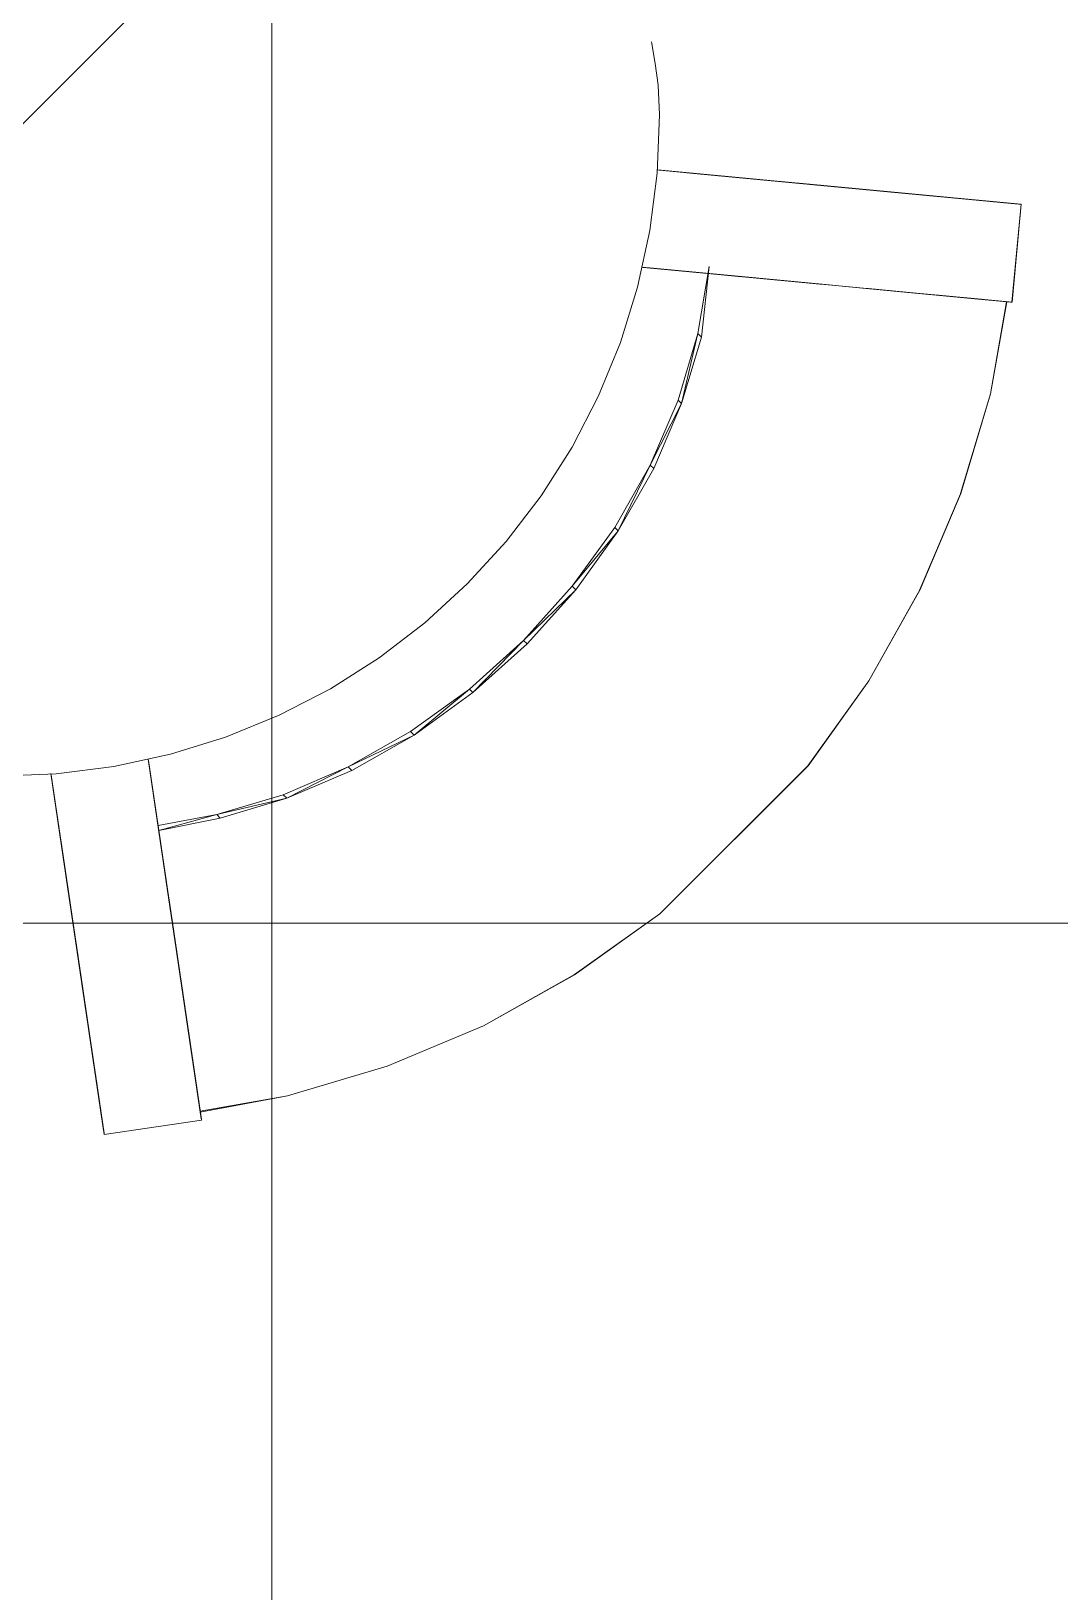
# Model space of a CAD drawing. Extents: x -566 to 72611, y -487 to 32334.
# Drawn here: x 90.28 to 102.06, y 259.98 to 277.86 of the extents above; entities that cross this region are included whole.
import ezdxf

# ---------------------------------------------------------------- set-up
doc = ezdxf.new("R2010")
doc.units = 0
doc.header["$LTSCALE"] = 0.5
doc.header["$MEASUREMENT"] = 0
doc.layers.add('floor', color=7, linetype='CONTINUOUS', lineweight=5, true_color=0xcfcfcf)
doc.layers.add('layout', color=7, linetype='CONTINUOUS', lineweight=5, true_color=0xcfcfcf)

msp = doc.modelspace()

# ---------------------------------------------------------------- hatches: boundary and pattern name
at = {"layer": 'floor'}
h = msp.add_hatch(dxfattribs=at)
h.set_pattern_fill('ANSI37', color=256, scale=100, angle=45)
h.set_pattern_definition([(90, (243.028, 267.632), (-12.5, 9e-16), []), (180, (243.028, 267.632), (-9e-16, -12.5), [])])
h.paths.add_polyline_path([(253.46925, 349.5), (154.11744, 349.5), (154.11744, 348.5), (101.14781, 348.5), (101.14781, 349.5), (0, 349.5), (0, 344.5), (36, 344.5, -0.33835703), (0, 308.66941), (0, 308.5), (0, 173.75), (253.46925, 173.75)])
h.paths.add_polyline_path([(36, 344.5), (0, 344.5), (0, 308.66941, 0.33835703)], flags=17)
h.paths.add_polyline_path([(253.46925, 173.75), (0, 173.75), (0, 173.74997), (0, 169.75), (253.46925, 169.75)])
h.paths.add_polyline_path([(253.46925, 169.75), (0, 169.75), (0, 149.21137), (36, 149.21137, -0.33835703), (0, 113.38078), (0, 113.21137), (0, 29.94998), (0, -5), (253.46925, -5)])
h.paths.add_polyline_path([(36, 149.21137), (0, 149.21137), (0, 113.38078, 0.33835703)], flags=17)
h.paths.add_polyline_path([(575.25, 169.75), (510, 169.75), (474.75, 169.75), (327.5, 169.75), (285.46925, 169.75), (285.46925, 165.75), (253.46925, 165.75), (253.46925, -5), (263.99725, -5), (263.99725, 95.99051), (287, 95.99051), (287, 97.5), (292, 97.5), (292, -5), (341.25, -5), (341.25, 13.02988), (341.25012, 15.02988), (346.24839, 15.02988, 0.36108524), (374.08728, 41.24999), (346.25012, 41.24999), (346.25012, 42.99999), (341.25, 42.99999), (341.25, 44.99999), (341.25, 97.5), (357.75, 97.5), (405.75, 97.5), (575.25, 97.5)])

# ---------------------------------------------------------------- linework, layer by layer
at = {"layer": 'layout'}
for points in [[(79.66673, 266.28823, -69.73263), (100.47228, 287.09633, -69.72025), (79.66554, 266.28959, -69.72025)], [(100.47228, 287.09633, -69.72025), (79.66673, 266.28823, -69.73263), (100.47355, 287.09506, -69.73263)], [(97.42905, 277.49088, -79.38364), (97.38436, 277.73828, -80.51045), (97.38436, 277.73828, -79.38364)], [(97.38436, 277.73828, -80.51045), (97.42905, 277.49088, -79.38364), (97.42905, 277.49088, -80.51045)], [(97.46215, 277.2419, -79.38364), (97.42905, 277.49088, -80.51045), (97.42905, 277.49088, -79.38364)], [(97.42905, 277.49088, -80.51045), (97.46215, 277.2419, -79.38364), (97.46215, 277.2419, -80.51045)], [(97.47799, 276.90125, -79.38364), (97.46215, 277.2419, -80.51045), (97.46215, 277.2419, -79.38364)], [(97.46215, 277.2419, -80.51045), (97.47799, 276.90125, -79.38364), (97.47799, 276.90125, -80.51045)], [(97.47799, 276.90125, -79.38364), (97.45134, 276.23585, -80.51045), (97.47799, 276.90125, -80.51045)], [(97.45134, 276.23585, -80.51045), (97.47799, 276.90125, -79.38364), (97.45134, 276.23585, -79.38364)], [(97.45134, 276.23585, -79.38364), (97.36716, 275.57646, -80.51045), (97.45134, 276.23585, -80.51045)], [(97.36716, 275.57646, -80.51045), (97.45134, 276.23585, -79.38364), (97.36716, 275.57646, -79.38364)], [(98.62654, 276.16033, -86.98946), (97.53039, 276.26397, -87.11918), (97.45956, 276.27066, -86.55701)], [(98.62654, 276.16033, -86.98946), (97.45956, 276.27066, -86.55701), (98.55734, 276.16691, -86.44029)], [(98.56632, 276.16604, -79.88265), (97.47331, 276.26939, -79.72841), (99.24515, 276.10187, -76.26654)], [(99.24515, 276.10187, -76.26654), (97.47331, 276.26939, -79.72841), (98.16078, 276.20435, -76.06652)], [(98.70304, 276.1531, -87.53776), (97.60865, 276.25661, -87.68047), (97.53039, 276.26397, -87.11918)], [(98.70304, 276.1531, -87.53776), (97.53039, 276.26397, -87.11918), (98.62654, 276.16033, -86.98946)], [(98.78681, 276.1452, -88.08511), (97.69443, 276.24848, -88.24079), (97.60865, 276.25661, -87.68047)], [(98.78681, 276.1452, -88.08511), (97.60865, 276.25661, -87.68047), (98.70304, 276.1531, -87.53776)], [(98.87783, 276.13661, -88.63143), (97.78765, 276.23967, -88.80004), (97.69443, 276.24848, -88.24079)], [(98.87783, 276.13661, -88.63143), (97.69443, 276.24848, -88.24079), (98.78681, 276.1452, -88.08511)], [(98.97621, 276.12727, -89.17662), (97.88828, 276.23016, -89.35815), (97.78765, 276.23967, -88.80004)], [(98.97621, 276.12727, -89.17662), (97.78765, 276.23967, -88.80004), (98.87783, 276.13661, -88.63143)], [(99.08173, 276.1173, -89.7206), (97.99632, 276.21995, -89.91502), (97.88828, 276.23016, -89.35815)], [(99.08173, 276.1173, -89.7206), (97.88828, 276.23016, -89.35815), (98.97621, 276.12727, -89.17662)], [(99.19487, 276.10666, -90.26526), (98.11143, 276.20903, -90.46875), (97.99632, 276.21995, -89.91502)], [(99.19487, 276.10666, -90.26526), (97.99632, 276.21995, -89.91502), (99.08173, 276.1173, -89.7206)], [(99.30717, 276.09604, -90.79114), (98.22405, 276.19839, -90.99615), (98.11143, 276.20903, -90.46875)], [(99.30717, 276.09604, -90.79114), (98.11143, 276.20903, -90.46875), (99.19487, 276.10666, -90.26526)], [(99.24515, 276.10187, -76.26654), (98.16078, 276.20435, -76.06652), (99.94753, 276.03551, -73.16138)], [(99.94753, 276.03551, -73.16138), (98.16078, 276.20435, -76.06652), (98.86724, 276.13758, -72.9435)], [(99.41867, 276.08549, -91.31921), (98.33507, 276.18788, -91.52199), (98.22405, 276.19839, -90.99615)], [(99.41867, 276.08549, -91.31921), (98.22405, 276.19839, -90.99615), (99.30717, 276.09604, -90.79114)], [(99.52892, 276.07507, -91.8475), (98.44485, 276.1775, -92.04804), (98.33507, 276.18788, -91.52199)], [(99.52892, 276.07507, -91.8475), (98.33507, 276.18788, -91.52199), (99.41867, 276.08549, -91.31921)], [(99.63802, 276.06471, -92.37602), (98.55339, 276.16727, -92.57433), (98.44485, 276.1775, -92.04804)], [(99.63802, 276.06471, -92.37602), (98.44485, 276.1775, -92.04804), (99.52892, 276.07507, -91.8475)], [(99.74577, 276.05454, -92.90478), (98.66077, 276.15709, -93.10083), (98.55339, 276.16727, -92.57433)], [(99.74577, 276.05454, -92.90478), (98.55339, 276.16727, -92.57433), (99.63802, 276.06471, -92.37602)], [(99.85239, 276.04447, -93.43375), (98.76692, 276.14705, -93.62756), (98.66077, 276.15709, -93.10083)], [(99.85239, 276.04447, -93.43375), (98.66077, 276.15709, -93.10083), (99.74577, 276.05454, -92.90478)], [(99.95774, 276.0345, -93.96294), (98.87181, 276.13715, -94.1545), (98.76692, 276.14705, -93.62756)], [(99.95774, 276.0345, -93.96294), (98.76692, 276.14705, -93.62756), (99.85239, 276.04447, -93.43375)], [(99.94753, 276.03551, -73.16138), (98.86724, 276.13758, -72.9435), (100.18803, 276.01275, -72.09834)], [(100.18803, 276.01275, -72.09834), (98.86724, 276.13758, -72.9435), (99.10791, 276.11481, -71.87965)], [(100.06184, 276.02466, -94.49234), (98.97546, 276.12737, -94.68166), (98.87181, 276.13715, -94.1545)], [(100.06184, 276.02466, -94.49234), (98.87181, 276.13715, -94.1545), (99.95774, 276.0345, -93.96294)], [(100.16471, 276.01497, -95.02197), (99.07796, 276.11766, -95.20904), (98.97546, 276.12737, -94.68166)], [(100.16471, 276.01497, -95.02197), (98.97546, 276.12737, -94.68166), (100.06184, 276.02466, -94.49234)], [(100.26641, 276.00532, -95.5518), (99.17921, 276.10808, -95.73662), (99.07796, 276.11766, -95.20904)], [(100.26641, 276.00532, -95.5518), (99.07796, 276.11766, -95.20904), (100.16471, 276.01497, -95.02197)], [(100.18803, 276.01275, -72.09834), (99.10791, 276.11481, -71.87965), (100.23329, 276.00845, -71.89996)], [(100.23329, 276.00845, -71.89996), (99.10791, 276.11481, -71.87965), (100.27906, 276.00416, -71.70214)], [(100.27906, 276.00416, -71.70214), (99.10791, 276.11481, -71.87965), (99.15368, 276.11052, -71.67886)], [(100.27906, 276.00416, -71.70214), (99.15368, 276.11052, -71.67886), (100.32554, 275.99971, -71.50446)], [(100.32554, 275.99971, -71.50446), (99.15368, 276.11052, -71.67886), (99.2002, 276.10612, -71.47781)], [(100.36686, 275.99581, -96.08183), (99.27921, 276.09863, -96.26441), (99.17921, 276.10808, -95.73662)], [(100.36686, 275.99581, -96.08183), (99.17921, 276.10808, -95.73662), (100.26641, 276.00532, -95.5518)], [(100.32554, 275.99971, -71.50446), (99.2002, 276.10612, -71.47781), (100.3726, 275.99533, -71.30691)], [(100.3726, 275.99533, -71.30691), (99.2002, 276.10612, -71.47781), (99.24738, 276.10167, -71.27691)], [(100.3726, 275.99533, -71.30691), (99.24738, 276.10167, -71.27691), (100.42038, 275.9908, -71.10952)], [(100.42038, 275.9908, -71.10952), (99.24738, 276.10167, -71.27691), (99.2953, 276.09712, -71.07615)], [(99.27921, 276.09863, -96.26441), (100.46593, 275.98646, -96.6115), (99.3781, 276.08929, -96.79295)], [(100.46593, 275.98646, -96.6115), (99.27921, 276.09863, -96.26441), (100.36686, 275.99581, -96.08183)], [(100.42038, 275.9908, -71.10952), (99.2953, 276.09712, -71.07615), (100.4688, 275.98622, -70.91225)], [(100.4688, 275.98622, -70.91225), (99.2953, 276.09712, -71.07615), (99.34388, 276.09252, -70.87553)], [(100.4688, 275.98622, -70.91225), (99.34388, 276.09252, -70.87553), (100.51798, 275.98154, -70.71515)], [(100.51798, 275.98154, -70.71515), (99.34388, 276.09252, -70.87553), (99.3931, 276.08788, -70.67506)], [(100.51798, 275.98154, -70.71515), (99.3931, 276.08788, -70.67506), (100.5677, 275.97688, -70.51819)], [(100.5677, 275.97688, -70.51819), (99.3931, 276.08788, -70.67506), (99.44295, 276.08318, -70.47474)], [(100.5677, 275.97688, -70.51819), (99.44295, 276.08318, -70.47474), (100.61813, 275.97207, -70.32137)], [(100.61813, 275.97207, -70.32137), (99.44295, 276.08318, -70.47474), (99.49355, 276.07837, -70.27457)], [(100.61813, 275.97207, -70.32137), (99.49355, 276.07837, -70.27457), (100.66923, 275.96723, -70.12471)], [(100.66923, 275.96723, -70.12471), (99.49355, 276.07837, -70.27457), (99.5448, 276.07351, -70.07454)], [(100.66923, 275.96723, -70.12471), (99.5448, 276.07351, -70.07454), (100.72095, 275.96234, -69.9282)], [(100.72095, 275.96234, -69.9282), (99.5448, 276.07351, -70.07454), (99.59672, 276.06864, -69.87468)], [(100.72095, 275.96234, -69.9282), (99.59672, 276.06864, -69.87468), (100.77303, 275.95744, -69.73302)], [(100.77303, 275.95744, -69.73302), (99.59672, 276.06864, -69.87468), (99.64927, 276.06369, -69.67496)], [(100.77303, 275.95744, -69.73302), (99.64927, 276.06369, -69.67496), (100.83617, 275.95153, -69.50362)], [(100.83617, 275.95153, -69.50362), (99.64927, 276.06369, -69.67496), (99.70285, 276.05858, -69.47433)], [(100.83617, 275.95153, -69.50362), (99.70285, 276.05858, -69.47433), (100.90194, 275.94531, -69.27612)], [(100.90194, 275.94531, -69.27612), (99.70285, 276.05858, -69.47433), (99.76869, 276.05243, -69.23502)], [(100.90194, 275.94531, -69.27612), (99.76869, 276.05243, -69.23502), (100.97065, 275.93875, -69.04939)], [(100.97065, 275.93875, -69.04939), (99.76869, 276.05243, -69.23502), (99.83802, 276.0458, -68.99538)], [(100.97065, 275.93875, -69.04939), (99.83802, 276.0458, -68.99538), (101.04225, 275.93197, -68.82346)], [(101.04225, 275.93197, -68.82346), (99.83802, 276.0458, -68.99538), (99.91031, 276.03903, -68.75656)], [(101.04225, 275.93197, -68.82346), (99.91031, 276.03903, -68.75656), (101.11659, 275.925, -68.59835)], [(101.11659, 275.925, -68.59835), (99.91031, 276.03903, -68.75656), (99.97667, 276.03271, -68.61022)], [(101.11659, 275.925, -68.59835), (99.97667, 276.03271, -68.61022), (100.04561, 276.02621, -68.465)], [(101.11659, 275.925, -68.59835), (100.04561, 276.02621, -68.465), (101.19397, 275.91762, -68.37411)], [(101.19397, 275.91762, -68.37411), (100.04561, 276.02621, -68.465), (100.11723, 276.01946, -68.32092)], [(101.19397, 275.91762, -68.37411), (100.11723, 276.01946, -68.32092), (101.27412, 275.91007, -68.15076)], [(101.27412, 275.91007, -68.15076), (100.11723, 276.01946, -68.32092), (100.19149, 276.0124, -68.17802)], [(101.27412, 275.91007, -68.15076), (100.19149, 276.0124, -68.17802), (100.26833, 276.00517, -68.03635)], [(101.27412, 275.91007, -68.15076), (100.26833, 276.00517, -68.03635), (101.35711, 275.90226, -67.92834)], [(101.35711, 275.90226, -67.92834), (100.26833, 276.00517, -68.03635), (100.34779, 275.99762, -67.89597)], [(101.35711, 275.90226, -67.92834), (100.34779, 275.99762, -67.89597), (101.44293, 275.89417, -67.70689)], [(101.44293, 275.89417, -67.70689), (100.34779, 275.99762, -67.89597), (100.4297, 275.98994, -67.7569)], [(101.44293, 275.89417, -67.70689), (100.4297, 275.98994, -67.7569), (100.51423, 275.98193, -67.61917)], [(101.44293, 275.89417, -67.70689), (100.51423, 275.98193, -67.61917), (101.53166, 275.88571, -67.48643)], [(101.53166, 275.88571, -67.48643), (100.51423, 275.98193, -67.61917), (100.60128, 275.97369, -67.48286)], [(101.53166, 275.88571, -67.48643), (100.60128, 275.97369, -67.48286), (101.62314, 275.87706, -67.26699)], [(101.62314, 275.87706, -67.26699), (100.60128, 275.97369, -67.48286), (100.69074, 275.96527, -67.34798)], [(101.62314, 275.87706, -67.26699), (100.69074, 275.96527, -67.34798), (100.78269, 275.95657, -67.21458)], [(101.62314, 275.87706, -67.26699), (100.78269, 275.95657, -67.21458), (101.62189, 275.87718, -67.22689)], [(101.62189, 275.87718, -67.22689), (100.78269, 275.95657, -67.21458), (101.61608, 275.87777, -67.18715)], [(101.61608, 275.87777, -67.18715), (100.78269, 275.95657, -67.21458), (100.87712, 275.9476, -67.0827)], [(101.61608, 275.87777, -67.18715), (100.87712, 275.9476, -67.0827), (101.60581, 275.87872, -67.14822)], [(101.60581, 275.87872, -67.14822), (100.87712, 275.9476, -67.0827), (101.59114, 275.8801, -67.11057)], [(101.59114, 275.8801, -67.11057), (100.87712, 275.9476, -67.0827), (101.57223, 275.88191, -67.07462)], [(101.57223, 275.88191, -67.07462), (100.87712, 275.9476, -67.0827), (100.90414, 275.94509, -67.04916)], [(101.57223, 275.88191, -67.07462), (100.90414, 275.94509, -67.04916), (101.54936, 275.88407, -67.0408)], [(101.54936, 275.88407, -67.0408), (100.90414, 275.94509, -67.04916), (100.93455, 275.94218, -67.01825)], [(101.54936, 275.88407, -67.0408), (100.93455, 275.94218, -67.01825), (101.52284, 275.88655, -67.00951)], [(101.52284, 275.88655, -67.00951), (100.93455, 275.94218, -67.01825), (100.96797, 275.93901, -66.99026)], [(101.52284, 275.88655, -67.00951), (100.96797, 275.93901, -66.99026), (101.49286, 275.88938, -66.98109)], [(101.49286, 275.88938, -66.98109), (100.96797, 275.93901, -66.99026), (101.0041, 275.9356, -66.96545)], [(101.49286, 275.88938, -66.98109), (101.0041, 275.9356, -66.96545), (101.45976, 275.89253, -66.95587)], [(101.45976, 275.89253, -66.95587), (101.0041, 275.9356, -66.96545), (101.04259, 275.93197, -66.94405)], [(101.45976, 275.89253, -66.95587), (101.04259, 275.93197, -66.94405), (101.42398, 275.89594, -66.93417)], [(101.42398, 275.89594, -66.93417), (101.04259, 275.93197, -66.94405), (101.0831, 275.92811, -66.92626)], [(101.42398, 275.89594, -66.93417), (101.0831, 275.92811, -66.92626), (101.40141, 275.89805, -66.92349)], [(101.40141, 275.89805, -66.92349), (101.0831, 275.92811, -66.92626), (101.12522, 275.92414, -66.91226)], [(101.40141, 275.89805, -66.92349), (101.12522, 275.92414, -66.91226), (101.34619, 275.90325, -66.90224)], [(101.34619, 275.90325, -66.90224), (101.12522, 275.92414, -66.91226), (101.16859, 275.92004, -66.90217)], [(101.34619, 275.90325, -66.90224), (101.16859, 275.92004, -66.90217), (101.30202, 275.90742, -66.89612)], [(101.30202, 275.90742, -66.89612), (101.16859, 275.92004, -66.90217), (101.21277, 275.91588, -66.89609)], [(101.30202, 275.90742, -66.89612), (101.21277, 275.91588, -66.89609), (101.25739, 275.91165, -66.89406)], [(101.34619, 275.90325, -66.90224), (101.38598, 275.89954, -66.91623), (101.40141, 275.89805, -66.92349)], [(101.51585, 274.75537, -67.22689), (101.62314, 275.87706, -67.26699), (101.62189, 275.87718, -67.22689)], [(101.62314, 275.87706, -67.26699), (101.51585, 274.75537, -67.22689), (101.5171, 274.75524, -67.26699)], [(97.36716, 275.57646, -79.38364), (97.22625, 274.92783, -80.51045), (97.36716, 275.57646, -80.51045)], [(97.22625, 274.92783, -80.51045), (97.36716, 275.57646, -79.38364), (97.22625, 274.92783, -79.38364)], [(97.28175, 275.15562, -80.42672), (98.3803, 275.05178, -80.53673), (98.40603, 275.04936, -80.31425)], [(97.28175, 275.15562, -80.42672), (98.40603, 275.04936, -80.31425), (97.30823, 275.1531, -80.19775)], [(97.35352, 275.14884, -86.55701), (98.4513, 275.04509, -86.44029), (97.29012, 275.15484, -85.99404)], [(97.29012, 275.15484, -85.99404), (98.4513, 275.04509, -86.44029), (98.38943, 275.0509, -85.89035)], [(97.30823, 275.1531, -80.19775), (98.40603, 275.04936, -80.31425), (98.43328, 275.04675, -80.09193)], [(97.30823, 275.1531, -80.19775), (98.43328, 275.04675, -80.09193), (97.33619, 275.15051, -79.96895)], [(97.33619, 275.15051, -79.96895), (98.43328, 275.04675, -80.09193), (98.46025, 275.04421, -79.88265)], [(97.33619, 275.15051, -79.96895), (98.46025, 275.04421, -79.88265), (97.36727, 275.14757, -79.72841)], [(97.42435, 275.14215, -87.11918), (98.5205, 275.03851, -86.98946), (97.35352, 275.14884, -86.55701)], [(97.35352, 275.14884, -86.55701), (98.5205, 275.03851, -86.98946), (98.4513, 275.04509, -86.44029)], [(97.36727, 275.14757, -79.72841), (98.46025, 275.04421, -79.88265), (99.13911, 274.98005, -76.26654)], [(97.36727, 275.14757, -79.72841), (99.13911, 274.98005, -76.26654), (98.05474, 275.08253, -76.06652)], [(97.50259, 275.13477, -87.68047), (98.597, 275.03128, -87.53776), (97.42435, 275.14215, -87.11918)], [(97.42435, 275.14215, -87.11918), (98.597, 275.03128, -87.53776), (98.5205, 275.03851, -86.98946)], [(97.58839, 275.12666, -88.24079), (98.68077, 275.02338, -88.08511), (97.50259, 275.13477, -87.68047)], [(97.50259, 275.13477, -87.68047), (98.68077, 275.02338, -88.08511), (98.597, 275.03128, -87.53776)], [(97.68159, 275.11783, -88.80004), (98.77179, 275.01479, -88.63142), (97.58839, 275.12666, -88.24079)], [(97.58839, 275.12666, -88.24079), (98.77179, 275.01479, -88.63142), (98.68077, 275.02338, -88.08511)], [(97.78224, 275.10834, -89.35815), (98.87017, 275.00545, -89.17662), (97.68159, 275.11783, -88.80004)], [(97.68159, 275.11783, -88.80004), (98.87017, 275.00545, -89.17662), (98.77179, 275.01479, -88.63142)], [(97.89028, 275.09813, -89.91502), (98.97569, 274.99548, -89.7206), (97.78224, 275.10834, -89.35815)], [(97.78224, 275.10834, -89.35815), (98.97569, 274.99548, -89.7206), (98.87017, 275.00545, -89.17662)], [(98.00539, 275.08721, -90.46875), (99.08883, 274.98484, -90.26526), (97.89028, 275.09813, -89.91502)], [(97.89028, 275.09813, -89.91502), (99.08883, 274.98484, -90.26526), (98.97569, 274.99548, -89.7206)], [(97.95711, 274.35549, -76.53475), (98.04749, 275.16281, -77.39525), (97.91646, 274.39614, -77.42431)], [(98.11801, 275.07658, -90.99615), (99.20113, 274.97423, -90.79113), (98.00539, 275.08721, -90.46875)], [(98.00539, 275.08721, -90.46875), (99.20113, 274.97423, -90.79113), (99.08883, 274.98484, -90.26526)], [(99.00187, 274.993, -71.87965), (98.05474, 275.08253, -76.06652), (98.7612, 275.01577, -72.9435)], [(98.22903, 275.06607, -91.52199), (99.31263, 274.96367, -91.31921), (98.11801, 275.07658, -90.99615)], [(98.11801, 275.07658, -90.99615), (99.31263, 274.96367, -91.31921), (99.20113, 274.97423, -90.79113)], [(98.33881, 275.05569, -92.04804), (99.42288, 274.95325, -91.8475), (98.22903, 275.06607, -91.52199)], [(98.22903, 275.06607, -91.52199), (99.42288, 274.95325, -91.8475), (99.31263, 274.96367, -91.31921)], [(97.22625, 274.92783, -79.38364), (97.02949, 274.295, -80.51045), (97.22625, 274.92783, -80.51045)], [(97.02949, 274.295, -80.51045), (97.22625, 274.92783, -79.38364), (97.02949, 274.295, -79.38364)], [(98.44735, 275.04546, -92.57433), (99.53198, 274.94289, -92.37602), (98.33881, 275.05569, -92.04804)], [(98.33881, 275.05569, -92.04804), (99.53198, 274.94289, -92.37602), (99.42288, 274.95325, -91.8475)], [(99.53198, 274.94289, -92.37602), (100.86461, 274.81693, -69.04939), (100.93619, 274.81014, -68.82346)], [(99.53198, 274.94289, -92.37602), (100.93619, 274.81014, -68.82346), (99.80427, 274.91721, -68.75656)], [(99.80427, 274.91721, -68.75656), (100.93619, 274.81014, -68.82346), (101.01055, 274.80319, -68.59835)], [(99.80427, 274.91721, -68.75656), (101.01055, 274.80319, -68.59835), (99.87063, 274.91089, -68.61022)], [(99.87063, 274.91089, -68.61022), (101.01055, 274.80319, -68.59835), (99.93957, 274.9044, -68.465)], [(99.93957, 274.9044, -68.465), (101.01055, 274.80319, -68.59835), (101.08793, 274.79581, -68.37411)], [(99.93957, 274.9044, -68.465), (101.08793, 274.79581, -68.37411), (100.01119, 274.89764, -68.32092)], [(100.01119, 274.89764, -68.32092), (101.08793, 274.79581, -68.37411), (101.16808, 274.78826, -68.15076)], [(100.01119, 274.89764, -68.32092), (101.16808, 274.78826, -68.15076), (100.08545, 274.89058, -68.17802)], [(100.08545, 274.89058, -68.17802), (101.16808, 274.78826, -68.15076), (100.16229, 274.88336, -68.03635)], [(100.16229, 274.88336, -68.03635), (101.16808, 274.78826, -68.15076), (101.25107, 274.78044, -67.92834)], [(100.16229, 274.88336, -68.03635), (101.25107, 274.78044, -67.92834), (100.24175, 274.8758, -67.89597)], [(100.24175, 274.8758, -67.89597), (101.25107, 274.78044, -67.92834), (101.33689, 274.77235, -67.70689)], [(100.24175, 274.8758, -67.89597), (101.33689, 274.77235, -67.70689), (100.32366, 274.86812, -67.7569)], [(100.32366, 274.86812, -67.7569), (101.33689, 274.77235, -67.70689), (100.40819, 274.86011, -67.61917)], [(100.40819, 274.86011, -67.61917), (101.33689, 274.77235, -67.70689), (101.42562, 274.76389, -67.48643)], [(100.40819, 274.86011, -67.61917), (101.42562, 274.76389, -67.48643), (100.49524, 274.85187, -67.48286)], [(100.49524, 274.85187, -67.48286), (101.42562, 274.76389, -67.48643), (101.5171, 274.75524, -67.26699)], [(100.49524, 274.85187, -67.48286), (101.5171, 274.75524, -67.26699), (100.58468, 274.84343, -67.34798)], [(100.58468, 274.84343, -67.34798), (101.5171, 274.75524, -67.26699), (100.67665, 274.83476, -67.21458)], [(100.67665, 274.83476, -67.21458), (101.5171, 274.75524, -67.26699), (101.51585, 274.75537, -67.22689)], [(100.67665, 274.83476, -67.21458), (101.51585, 274.75537, -67.22689), (101.51002, 274.75593, -67.18715)], [(100.67665, 274.83476, -67.21458), (101.51002, 274.75593, -67.18715), (100.77108, 274.82578, -67.0827)], [(100.77108, 274.82578, -67.0827), (101.51002, 274.75593, -67.18715), (101.49977, 274.7569, -67.14822)], [(100.77108, 274.82578, -67.0827), (101.49977, 274.7569, -67.14822), (101.4851, 274.75828, -67.11057)], [(100.77108, 274.82578, -67.0827), (101.4851, 274.75828, -67.11057), (101.46619, 274.7601, -67.07462)], [(100.77108, 274.82578, -67.0827), (101.46619, 274.7601, -67.07462), (100.7981, 274.82328, -67.04916)], [(100.7981, 274.82328, -67.04916), (101.46619, 274.7601, -67.07462), (101.44332, 274.76225, -67.0408)], [(100.7981, 274.82328, -67.04916), (101.44332, 274.76225, -67.0408), (100.82851, 274.82037, -67.01825)], [(100.82851, 274.82037, -67.01825), (101.44332, 274.76225, -67.0408), (101.4168, 274.76473, -67.00951)], [(100.82851, 274.82037, -67.01825), (101.4168, 274.76473, -67.00951), (100.86193, 274.81719, -66.99026)], [(100.86193, 274.81719, -66.99026), (101.4168, 274.76473, -67.00951), (101.38682, 274.76756, -66.98109)], [(100.86193, 274.81719, -66.99026), (101.38682, 274.76756, -66.98109), (100.89805, 274.81378, -66.96545)], [(100.89805, 274.81378, -66.96545), (101.38682, 274.76756, -66.98109), (101.35372, 274.77071, -66.95587)], [(100.89805, 274.81378, -66.96545), (101.35372, 274.77071, -66.95587), (100.93653, 274.81014, -66.94405)], [(100.93653, 274.81014, -66.94405), (101.35372, 274.77071, -66.95587), (101.31794, 274.77412, -66.93417)], [(100.93653, 274.81014, -66.94405), (101.31794, 274.77412, -66.93417), (100.97706, 274.8063, -66.92626)], [(100.97706, 274.8063, -66.92626), (101.31794, 274.77412, -66.93417), (101.29537, 274.77624, -66.92349)], [(100.97706, 274.8063, -66.92626), (101.29537, 274.77624, -66.92349), (101.01918, 274.80233, -66.91227)], [(101.01918, 274.80233, -66.91227), (101.29537, 274.77624, -66.92349), (101.24015, 274.78144, -66.90224)], [(101.01918, 274.80233, -66.91227), (101.24015, 274.78144, -66.90224), (101.06255, 274.79823, -66.90217)], [(101.10673, 274.79406, -66.89609), (101.19598, 274.7856, -66.89612), (101.06255, 274.79823, -66.90217)], [(101.19598, 274.7856, -66.89612), (101.24015, 274.78144, -66.90224), (101.06255, 274.79823, -66.90217)], [(101.10673, 274.79406, -66.89609), (101.19598, 274.7856, -66.89612), (101.15135, 274.78983, -66.89406)], [(101.45471, 274.75901, -67.23956), (101.26816, 273.70442, -67.36029), (101.45712, 274.76091, -67.27966)], [(97.73017, 273.59355, -76.55921), (97.91646, 274.39614, -77.42431), (97.68951, 273.6342, -77.44877)], [(97.91646, 274.39614, -77.42431), (97.73017, 273.59355, -76.55921), (97.95711, 274.35549, -76.53475)], [(97.02949, 274.295, -79.38364), (96.77844, 273.68262, -80.51045), (97.02949, 274.295, -80.51045)], [(96.77844, 273.68262, -80.51045), (97.02949, 274.295, -79.38364), (96.77844, 273.68262, -79.38364)], [(96.77844, 273.68262, -79.38364), (96.47501, 273.09522, -80.51045), (96.77844, 273.68262, -80.51045)], [(96.47501, 273.09522, -80.51045), (96.77844, 273.68262, -79.38364), (96.47501, 273.09522, -79.38364)], [(97.37044, 272.88959, -77.46822), (97.73017, 273.59355, -76.55921), (97.68951, 273.6342, -77.44877)], [(100.92753, 272.5645, -67.45481), (101.26816, 273.70442, -67.36029), (100.92887, 272.56221, -67.41459)], [(97.73017, 273.59355, -76.55921), (97.37044, 272.88959, -77.46822), (97.4111, 272.84893, -76.57867)], [(96.47501, 273.09522, -79.38364), (96.12137, 272.53735, -80.51045), (96.47501, 273.09522, -80.51045)], [(96.12137, 272.53735, -80.51045), (96.47501, 273.09522, -79.38364), (96.12137, 272.53735, -79.38364)], [(97.00515, 272.13397, -76.5928), (97.37044, 272.88959, -77.46822), (96.96449, 272.17463, -77.48236)], [(97.37044, 272.88959, -77.46822), (97.00515, 272.13397, -76.5928), (97.4111, 272.84893, -76.57867)], [(100.46332, 271.46154, -67.45901), (100.9266, 272.56115, -67.37444), (100.46123, 271.461, -67.41885)], [(100.4619, 271.46374, -67.49924), (100.92887, 272.56221, -67.41459), (100.46332, 271.46154, -67.45901)], [(100.9266, 272.56115, -67.37444), (100.46332, 271.46154, -67.45901), (100.92887, 272.56221, -67.41459)], [(96.12137, 272.53735, -79.38364), (95.72028, 272.013, -80.51045), (96.12137, 272.53735, -80.51045)], [(95.72028, 272.013, -80.51045), (96.12137, 272.53735, -79.38364), (95.72028, 272.013, -79.38364)], [(96.47844, 271.5011, -77.49094), (97.00515, 272.13397, -76.5928), (96.96449, 272.17463, -77.48236)], [(97.00515, 272.13397, -76.5928), (96.47844, 271.5011, -77.49094), (96.5191, 271.46044, -76.60138)], [(95.72028, 272.013, -79.38364), (95.27461, 271.52624, -80.51045), (95.72028, 272.013, -80.51045)], [(95.27461, 271.52624, -80.51045), (95.72028, 272.013, -79.38364), (95.27461, 271.52624, -79.38364)], [(95.27461, 271.52624, -79.38364), (94.78787, 271.08058, -80.51045), (95.27461, 271.52624, -80.51045)], [(94.78787, 271.08058, -80.51045), (95.27461, 271.52624, -79.38364), (94.78787, 271.08058, -79.38364)], [(96.47844, 271.5011, -77.49094), (96.5191, 271.46044, -76.60138), (95.92032, 270.88014, -77.4938)], [(96.5191, 271.46044, -76.60138), (95.92032, 270.88014, -77.4938), (95.96106, 270.83939, -76.60426)], [(100.46123, 271.461, -67.41885), (99.87755, 270.41657, -67.49301), (100.46332, 271.46154, -67.45901)], [(94.78787, 271.08058, -79.38364), (94.26351, 270.67949, -80.51045), (94.78787, 271.08058, -80.51045)], [(94.26351, 270.67949, -80.51045), (94.78787, 271.08058, -79.38364), (94.26351, 270.67949, -79.38364)], [(95.33999, 270.28133, -76.60138), (95.92032, 270.88014, -77.4938), (95.29934, 270.32199, -77.49094)], [(95.92032, 270.88014, -77.4938), (95.33999, 270.28133, -76.60138), (95.96106, 270.83939, -76.60426)], [(94.26351, 270.67949, -79.38364), (93.70565, 270.32585, -80.51045), (94.26351, 270.67949, -80.51045)], [(93.70565, 270.32585, -80.51045), (94.26351, 270.67949, -79.38364), (93.70565, 270.32585, -79.38364)], [(99.1777, 269.44275, -67.55636), (99.87755, 270.41657, -67.49301), (99.17919, 269.44078, -67.51612)], [(93.70565, 270.32585, -79.38364), (93.11824, 270.02243, -80.51045), (93.70565, 270.32585, -80.51045)], [(93.11824, 270.02243, -80.51045), (93.70565, 270.32585, -79.38364), (93.11824, 270.02243, -79.38364)], [(94.66646, 269.79529, -76.5928), (95.29934, 270.32199, -77.49094), (94.62581, 269.83594, -77.48236)], [(95.29934, 270.32199, -77.49094), (94.66646, 269.79529, -76.5928), (95.33999, 270.28133, -76.60138)], [(93.11824, 270.02243, -79.38364), (92.50587, 269.77138, -80.51045), (93.11824, 270.02243, -80.51045)], [(92.50587, 269.77138, -80.51045), (93.11824, 270.02243, -79.38364), (92.50587, 269.77138, -79.38364)], [(92.50587, 269.77138, -79.38364), (91.87303, 269.57462, -80.51045), (92.50587, 269.77138, -80.51045)], [(91.87303, 269.57462, -80.51045), (92.50587, 269.77138, -79.38364), (91.87303, 269.57462, -79.38364)], [(93.91084, 269.42999, -77.46822), (94.66646, 269.79529, -76.5928), (94.62581, 269.83594, -77.48236)], [(94.66646, 269.79529, -76.5928), (93.91084, 269.42999, -77.46822), (93.9515, 269.38934, -76.57867)], [(91.87303, 269.57462, -79.38364), (91.22441, 269.4337, -80.51045), (91.87303, 269.57462, -80.51045)], [(91.22441, 269.4337, -80.51045), (91.87303, 269.57462, -79.38364), (91.22441, 269.4337, -79.38364)], [(91.79026, 268.35798, -87.07021), (91.62941, 269.44717, -87.19993), (91.619, 269.51756, -86.63776)], [(91.79026, 268.35798, -87.07021), (91.619, 269.51756, -86.63776), (91.78007, 268.42669, -86.52105)], [(90.56503, 269.34955, -79.38364), (89.89962, 269.32287, -80.51045), (90.56503, 269.34955, -80.51045)], [(89.89962, 269.32287, -80.51045), (90.56503, 269.34955, -79.38364), (89.89962, 269.32287, -79.38364)], [(90.51467, 269.28261, -87.19993), (90.67548, 268.19338, -87.07021), (90.50427, 269.353, -86.63776)], [(90.50427, 269.353, -86.63776), (90.67548, 268.19338, -87.07021), (90.66533, 268.26213, -86.52105)], [(90.5063, 269.33932, -79.80917), (90.66672, 268.25315, -79.9634), (90.76628, 267.57863, -76.34729)], [(90.5063, 269.33932, -79.80917), (90.76628, 267.57863, -76.34729), (90.6072, 268.65612, -76.14727)], [(91.22441, 269.4337, -79.38364), (90.56503, 269.34955, -80.51045), (91.22441, 269.4337, -80.51045)], [(90.56503, 269.34955, -80.51045), (91.22441, 269.4337, -79.38364), (90.56503, 269.34955, -79.38364)], [(91.78141, 268.41784, -79.9634), (91.62103, 269.50388, -79.80917), (91.88106, 267.74323, -76.3473)], [(91.88106, 267.74323, -76.3473), (91.62103, 269.50388, -79.80917), (91.72189, 268.82081, -76.14727)], [(91.80144, 268.28198, -87.61851), (91.64089, 269.3694, -87.76122), (91.62941, 269.44717, -87.19993)], [(91.80144, 268.28198, -87.61851), (91.62941, 269.44717, -87.19993), (91.79026, 268.35798, -87.07021)], [(91.81378, 268.19868, -88.16586), (91.65349, 269.28412, -88.32154), (91.64089, 269.3694, -87.76122)], [(91.81378, 268.19868, -88.16586), (91.64089, 269.3694, -87.76122), (91.80144, 268.28198, -87.61851)], [(93.20689, 269.07027, -76.55921), (93.91084, 269.42999, -77.46822), (93.16623, 269.11092, -77.44877)], [(93.91084, 269.42999, -77.46822), (93.20689, 269.07027, -76.55921), (93.9515, 269.38934, -76.57867)], [(99.17778, 269.44111, -67.47594), (97.48209, 267.74593, -67.52867), (99.17919, 269.44078, -67.51612)], [(90.52619, 269.20471, -87.76123), (90.68674, 268.11729, -87.61851), (90.51467, 269.28261, -87.19993)], [(90.51467, 269.28261, -87.19993), (90.68674, 268.11729, -87.61851), (90.67548, 268.19338, -87.07021)], [(90.53875, 269.11955, -88.32154), (90.699, 268.03408, -88.16586), (90.52619, 269.20471, -87.76123)], [(90.52619, 269.20471, -87.76123), (90.699, 268.03408, -88.16586), (90.68674, 268.11729, -87.61851)], [(91.82707, 268.10822, -88.71218), (91.66721, 269.1915, -88.8808), (91.65349, 269.28412, -88.32154)], [(91.82707, 268.10822, -88.71218), (91.65349, 269.28412, -88.32154), (91.81378, 268.19868, -88.16586)], [(91.84157, 268.01051, -89.25737), (91.68189, 269.09154, -89.4389), (91.66721, 269.1915, -88.8808)], [(91.84157, 268.01051, -89.25737), (91.66721, 269.1915, -88.8808), (91.82707, 268.10822, -88.71218)], [(90.55243, 269.02689, -88.8808), (90.71242, 267.94358, -88.71218), (90.53875, 269.11955, -88.32154)], [(90.53875, 269.11955, -88.32154), (90.71242, 267.94358, -88.71218), (90.699, 268.03408, -88.16586)], [(90.56724, 268.9269, -89.4389), (90.72679, 267.84591, -89.25737), (90.55243, 269.02689, -88.8808)], [(90.55243, 269.02689, -88.8808), (90.72679, 267.84591, -89.25737), (90.71242, 267.94358, -88.71218)], [(91.85702, 267.90564, -89.80136), (91.69777, 268.98417, -89.99577), (91.68189, 269.09154, -89.4389)], [(91.85702, 267.90564, -89.80136), (91.68189, 269.09154, -89.4389), (91.84157, 268.01051, -89.25737)], [(91.87364, 267.79313, -90.34601), (91.71464, 268.86984, -90.54951), (91.69777, 268.98417, -89.99577)], [(91.87364, 267.79313, -90.34601), (91.69777, 268.98417, -89.99577), (91.85702, 267.90564, -89.80136)], [(92.40431, 268.884, -77.42431), (93.20689, 269.07027, -76.55921), (93.16623, 269.11092, -77.44877)], [(93.20689, 269.07027, -76.55921), (92.40431, 268.884, -77.42431), (92.44497, 268.84334, -76.53475)], [(90.58299, 268.81956, -89.99577), (90.74229, 267.74108, -89.80136), (90.56724, 268.9269, -89.4389)], [(90.56724, 268.9269, -89.4389), (90.74229, 267.74108, -89.80136), (90.72679, 267.84591, -89.25737)], [(90.59995, 268.70515, -90.54951), (90.7589, 267.62856, -90.34601), (90.58299, 268.81956, -89.99577)], [(90.58299, 268.81956, -89.99577), (90.7589, 267.62856, -90.34601), (90.74229, 267.74108, -89.80136)], [(91.89017, 267.68156, -90.87189), (91.73117, 268.75793, -91.07691), (91.71464, 268.86984, -90.54951)], [(91.89017, 267.68156, -90.87189), (91.71464, 268.86984, -90.54951), (91.87364, 267.79313, -90.34601)], [(91.88106, 267.74323, -76.3473), (91.72189, 268.82081, -76.14727), (91.98408, 267.04523, -73.24213)], [(91.98408, 267.04523, -73.24213), (91.72189, 268.82081, -76.14727), (91.82556, 268.1188, -73.02425)], [(91.73935, 268.70275, -91.33982), (92.40431, 268.884, -77.42431), (91.73117, 268.75793, -91.07691)], [(92.40431, 268.884, -77.42431), (91.73935, 268.70275, -91.33982), (92.44497, 268.84334, -76.53475)], [(90.61648, 268.59324, -91.07691), (90.77539, 267.51695, -90.87189), (90.59995, 268.70515, -90.54951)], [(90.59995, 268.70515, -90.54951), (90.77539, 267.51695, -90.87189), (90.7589, 267.62856, -90.34601)], [(90.6072, 268.65612, -76.14727), (90.76628, 267.57863, -76.34729), (90.86934, 266.88067, -73.24213)], [(90.6072, 268.65612, -76.14727), (90.86934, 266.88067, -73.24213), (90.71078, 267.95419, -73.02425)], [(90.74613, 267.71505, -71.9604), (90.6072, 268.65612, -76.14727), (90.71078, 267.95419, -73.02425)], [(91.90648, 267.57082, -91.39996), (91.74753, 268.64757, -91.60274), (91.73117, 268.75793, -91.07691)], [(91.90648, 267.57082, -91.39996), (91.73117, 268.75793, -91.07691), (91.89017, 267.68156, -90.87189)], [(91.92262, 267.46128, -91.92825), (91.76359, 268.53847, -92.1288), (91.74753, 268.64757, -91.60274)], [(91.92262, 267.46128, -91.92825), (91.74753, 268.64757, -91.60274), (91.90648, 267.57082, -91.39996)], [(90.63275, 268.48297, -91.60274), (90.7917, 267.40621, -91.39996), (90.61648, 268.59324, -91.07691)], [(90.61648, 268.59324, -91.07691), (90.7917, 267.40621, -91.39996), (90.77539, 267.51695, -90.87189)], [(90.64885, 268.37391, -92.1288), (90.80797, 267.29663, -91.92825), (90.63275, 268.48297, -91.60274)], [(90.63275, 268.48297, -91.60274), (90.80797, 267.29663, -91.92825), (90.7917, 267.40621, -91.39996)], [(91.93868, 267.35287, -92.45678), (91.77951, 268.43062, -92.65508), (91.76359, 268.53847, -92.1288)], [(91.93868, 267.35287, -92.45678), (91.76359, 268.53847, -92.1288), (91.92262, 267.46128, -91.92825)], [(90.66477, 268.26605, -92.65508), (90.82394, 267.1883, -92.45678), (90.64885, 268.37391, -92.1288)], [(90.64885, 268.37391, -92.1288), (90.82394, 267.1883, -92.45678), (90.80797, 267.29663, -91.92825)], [(90.68057, 268.15928, -93.18159), (90.83974, 267.08118, -92.98553), (90.66477, 268.26605, -92.65508)], [(90.66477, 268.26605, -92.65508), (90.83974, 267.08118, -92.98553), (90.82394, 267.1883, -92.45678)], [(91.95447, 267.24575, -92.98553), (91.79526, 268.32397, -93.18158), (91.77951, 268.43062, -92.65508)], [(91.95447, 267.24575, -92.98553), (91.77951, 268.43062, -92.65508), (91.93868, 267.35287, -92.45678)], [(91.97014, 267.13988, -93.5145), (91.8108, 268.21849, -93.70831), (91.79526, 268.32397, -93.18158)], [(91.97014, 267.13988, -93.5145), (91.79526, 268.32397, -93.18158), (91.95447, 267.24575, -92.98553)], [(90.69615, 268.05384, -93.70831), (90.85536, 266.97527, -93.5145), (90.68057, 268.15928, -93.18159)], [(90.68057, 268.15928, -93.18159), (90.85536, 266.97527, -93.5145), (90.83974, 267.08118, -92.98553)], [(91.98559, 267.03518, -94.04369), (91.82621, 268.11427, -94.23525), (91.8108, 268.21849, -93.70831)], [(91.97014, 267.13988, -93.5145), (91.8108, 268.21849, -93.70831), (91.98559, 267.03518, -94.04369)], [(91.98408, 267.04523, -73.24213), (91.82556, 268.1188, -73.02425), (92.01934, 266.80635, -72.17908)], [(92.01934, 266.80635, -72.17908), (91.82556, 268.1188, -73.02425), (91.86086, 267.87961, -71.9604)], [(92.00087, 266.93168, -94.5731), (91.84144, 268.01125, -94.76241), (91.82621, 268.11427, -94.23525)], [(92.00087, 266.93168, -94.5731), (91.82621, 268.11427, -94.23525), (91.98559, 267.03518, -94.04369)], [(90.71156, 267.94962, -94.23525), (90.87081, 266.87057, -94.04369), (90.69615, 268.05384, -93.70831)], [(90.69615, 268.05384, -93.70831), (90.87081, 266.87057, -94.04369), (90.85536, 266.97527, -93.5145)], [(90.71078, 267.95419, -73.02425), (90.86934, 266.88067, -73.24213), (90.90465, 266.64166, -72.17908)], [(90.71078, 267.95419, -73.02425), (90.90465, 266.64166, -72.17908), (90.74613, 267.71505, -71.9604)], [(90.72675, 267.84656, -94.76241), (90.88613, 266.76712, -94.5731), (90.71156, 267.94962, -94.23525)], [(90.71156, 267.94962, -94.23525), (90.88613, 266.76712, -94.5731), (90.87081, 266.87057, -94.04369)], [(92.01593, 266.82953, -95.10271), (91.85646, 267.90939, -95.28979), (91.84144, 268.01125, -94.76241)], [(92.01593, 266.82953, -95.10271), (91.84144, 268.01125, -94.76241), (92.00087, 266.93168, -94.5731)], [(92.03087, 266.72845, -95.63255), (91.87135, 267.80879, -95.81737), (91.85646, 267.90939, -95.28979)], [(92.03087, 266.72845, -95.63255), (91.85646, 267.90939, -95.28979), (92.01593, 266.82953, -95.10271)], [(90.74172, 267.74483, -95.28979), (90.90124, 266.66484, -95.10271), (90.72675, 267.84656, -94.76241)], [(90.72675, 267.84656, -94.76241), (90.90124, 266.66484, -95.10271), (90.88613, 266.76712, -94.5731)], [(90.75661, 267.64423, -95.81737), (90.91613, 266.56389, -95.63255), (90.74172, 267.74483, -95.28979)], [(90.74172, 267.74483, -95.28979), (90.91613, 266.56389, -95.63255), (90.90124, 266.66484, -95.10271)], [(92.01934, 266.80635, -72.17908), (91.86086, 267.87961, -71.9604), (92.02599, 266.76138, -71.98071)], [(92.02599, 266.76138, -71.98071), (91.86086, 267.87961, -71.9604), (92.03276, 266.71585, -71.78289)], [(92.03276, 266.71585, -71.78289), (91.86086, 267.87961, -71.9604), (91.86755, 267.83417, -71.75961)], [(92.03276, 266.71585, -71.78289), (91.86755, 267.83417, -71.75961), (92.03958, 266.66967, -71.58521)], [(92.03958, 266.66967, -71.58521), (91.86755, 267.83417, -71.75961), (91.87446, 267.7879, -71.55856)], [(92.04567, 266.62863, -96.16259), (91.88598, 267.70948, -96.34516), (91.87135, 267.80879, -95.81737)], [(92.04567, 266.62863, -96.16259), (91.87135, 267.80879, -95.81737), (92.03087, 266.72845, -95.63255)], [(92.03958, 266.66967, -71.58521), (91.87446, 267.7879, -71.55856), (92.04649, 266.62289, -71.38766)], [(92.04649, 266.62289, -71.38766), (91.87446, 267.7879, -71.55856), (91.88136, 267.74095, -71.35767)], [(92.04649, 266.62289, -71.38766), (91.88136, 267.74095, -71.35767), (92.05344, 266.57545, -71.19027)], [(92.05344, 266.57545, -71.19027), (91.88136, 267.74095, -71.35767), (91.8884, 267.69343, -71.1569)], [(97.48209, 267.74593, -67.52867), (96.50501, 267.05024, -67.47775), (96.50524, 267.04875, -67.51794)], [(90.74613, 267.71505, -71.9604), (90.90465, 266.64166, -72.17908), (90.91134, 266.59673, -71.98071)], [(90.74613, 267.71505, -71.9604), (90.91134, 266.59673, -71.98071), (90.91798, 266.55124, -71.78289)], [(90.74613, 267.71505, -71.9604), (90.91798, 266.55124, -71.78289), (90.7529, 267.66952, -71.75961)], [(90.7529, 267.66952, -71.75961), (90.91798, 266.55124, -71.78289), (90.92485, 266.50511, -71.58521)], [(90.7529, 267.66952, -71.75961), (90.92485, 266.50511, -71.58521), (90.75968, 267.6233, -71.55856)], [(90.77129, 267.54479, -96.34516), (90.93089, 266.46402, -96.16259), (90.75661, 267.64423, -95.81737)], [(90.75661, 267.64423, -95.81737), (90.93089, 266.46402, -96.16259), (90.91613, 266.56389, -95.63255)], [(90.75968, 267.6233, -71.55856), (90.92485, 266.50511, -71.58521), (90.93171, 266.45828, -71.38766)], [(90.75968, 267.6233, -71.55856), (90.93171, 266.45828, -71.38766), (90.76663, 267.57638, -71.35767)], [(90.76628, 267.57863, -76.34729), (90.90465, 266.64166, -72.17908), (90.86934, 266.88067, -73.24213)], [(90.76663, 267.57638, -71.35767), (90.93171, 266.45828, -71.38766), (90.93874, 266.41076, -71.19027)], [(90.76663, 267.57638, -71.35767), (90.93874, 266.41076, -71.19027), (90.77362, 267.52882, -71.1569)], [(91.88598, 267.70948, -96.34516), (92.06013, 266.53018, -96.69225), (91.90053, 267.61113, -96.8737)], [(92.06013, 266.53018, -96.69225), (91.88598, 267.70948, -96.34516), (92.04567, 266.62863, -96.16259)], [(92.05344, 266.57545, -71.19027), (91.8884, 267.69343, -71.1569), (92.06056, 266.52733, -70.99301)], [(92.06056, 266.52733, -70.99301), (91.8884, 267.69343, -71.1569), (91.89552, 267.64514, -70.95628)], [(92.06056, 266.52733, -70.99301), (91.89552, 267.64514, -70.95628), (92.06781, 266.47848, -70.7959)], [(92.06781, 266.47848, -70.7959), (91.89552, 267.64514, -70.95628), (91.90273, 267.59624, -70.75581)], [(92.06781, 266.47848, -70.7959), (91.90273, 267.59624, -70.75581), (92.07506, 266.4291, -70.59894)], [(92.07506, 266.4291, -70.59894), (91.90273, 267.59624, -70.75581), (91.91011, 267.54665, -70.55549)], [(90.94539, 266.36562, -96.69225), (90.77129, 267.54479, -96.34516), (90.78579, 267.44656, -96.8737)], [(90.77129, 267.54479, -96.34516), (90.94539, 266.36562, -96.69225), (90.93089, 266.46402, -96.16259)], [(90.77362, 267.52882, -71.1569), (90.93874, 266.41076, -71.19027), (90.94586, 266.36264, -70.99301)], [(90.77362, 267.52882, -71.1569), (90.94586, 266.36264, -70.99301), (90.78078, 267.48057, -70.95628)], [(90.78078, 267.48057, -70.95628), (90.94586, 266.36264, -70.99301), (90.95303, 266.31387, -70.7959)], [(90.78078, 267.48057, -70.95628), (90.95303, 266.31387, -70.7959), (90.78799, 267.43167, -70.75581)], [(90.78799, 267.43167, -70.75581), (90.95303, 266.31387, -70.7959), (90.96036, 266.26441, -70.59894)], [(90.78799, 267.43167, -70.75581), (90.96036, 266.26441, -70.59894), (90.79533, 267.38204, -70.55549)], [(90.79533, 267.38204, -70.55549), (90.96036, 266.26441, -70.59894), (90.96774, 266.21431, -70.40212)], [(90.79533, 267.38204, -70.55549), (90.96774, 266.21431, -70.40212), (90.80275, 267.33181, -70.35532)], [(92.07506, 266.4291, -70.59894), (91.91011, 267.54665, -70.55549), (92.08253, 266.37891, -70.40212)], [(92.08253, 266.37891, -70.40212), (91.91011, 267.54665, -70.55549), (91.91749, 267.49637, -70.35532)], [(92.08253, 266.37891, -70.40212), (91.91749, 267.49637, -70.35532), (92.08999, 266.3282, -70.20546)], [(92.08999, 266.3282, -70.20546), (91.91749, 267.49637, -70.35532), (91.925, 267.44553, -70.1553)], [(92.08999, 266.3282, -70.20546), (91.925, 267.44553, -70.1553), (92.09759, 266.27676, -70.00896)], [(92.09759, 266.27676, -70.00896), (91.925, 267.44553, -70.1553), (91.93259, 267.39391, -69.95543)], [(92.09759, 266.27676, -70.00896), (91.93259, 267.39391, -69.95543), (92.10523, 266.22501, -69.81377)], [(92.10523, 266.22501, -69.81377), (91.93259, 267.39391, -69.95543), (91.94028, 267.34169, -69.75571)], [(90.80275, 267.33181, -70.35532), (90.96774, 266.21431, -70.40212), (90.97521, 266.16359, -70.20546)], [(90.80275, 267.33181, -70.35532), (90.97521, 266.16359, -70.20546), (90.81022, 267.28092, -70.1553)], [(90.81022, 267.28092, -70.1553), (90.97521, 266.16359, -70.20546), (90.98285, 266.11219, -70.00895)], [(90.81022, 267.28092, -70.1553), (90.98285, 266.11219, -70.00895), (90.81786, 267.22935, -69.95543)], [(90.81786, 267.22935, -69.95543), (90.98285, 266.11219, -70.00895), (90.99049, 266.06045, -69.81377)], [(90.81786, 267.22935, -69.95543), (90.99049, 266.06045, -69.81377), (90.82562, 267.17704, -69.75571)], [(92.10523, 266.22501, -69.81377), (91.94028, 267.34169, -69.75571), (92.11446, 266.16226, -69.58437)], [(92.11446, 266.16226, -69.58437), (91.94028, 267.34169, -69.75571), (91.94817, 267.28847, -69.55508)], [(92.11446, 266.16226, -69.58437), (91.94817, 267.28847, -69.55508), (92.12417, 266.09687, -69.35687)], [(92.12417, 266.09687, -69.35687), (91.94817, 267.28847, -69.55508), (91.9578, 267.223, -69.31577)], [(92.12417, 266.09687, -69.35687), (91.9578, 267.223, -69.31577), (92.13419, 266.02868, -69.13014)], [(92.13419, 266.02868, -69.13014), (91.9578, 267.223, -69.31577), (91.96798, 267.15412, -69.07613)], [(90.82562, 267.17704, -69.75571), (90.99049, 266.06045, -69.81377), (90.99981, 265.99761, -69.58437)], [(90.82562, 267.17704, -69.75571), (90.99981, 265.99761, -69.58437), (90.83344, 267.12391, -69.55508)], [(90.83344, 267.12391, -69.55508), (90.99981, 265.99761, -69.58437), (91.00939, 265.93227, -69.35687)], [(90.83344, 267.12391, -69.55508), (91.00939, 265.93227, -69.35687), (90.84315, 267.05835, -69.31577)], [(90.84315, 267.05835, -69.31577), (91.00939, 265.93227, -69.35687), (91.01949, 265.86399, -69.13013)], [(90.84315, 267.05835, -69.31577), (91.01949, 265.86399, -69.13013), (90.85325, 266.98956, -69.07613)], [(92.13419, 266.02868, -69.13014), (91.96798, 267.15412, -69.07613), (92.14472, 265.95756, -68.90421)], [(92.14472, 265.95756, -68.90421), (91.96798, 267.15412, -69.07613), (91.97864, 267.08226, -68.83732)], [(92.14472, 265.95756, -68.90421), (91.97864, 267.08226, -68.83732), (92.15564, 265.88354, -68.6791)], [(92.15564, 265.88354, -68.6791), (91.97864, 267.08226, -68.83732), (91.98835, 267.01636, -68.69098)], [(92.15564, 265.88354, -68.6791), (91.98835, 267.01636, -68.69098), (91.9985, 266.94778, -68.54575)], [(95.45915, 266.46428, -67.49601), (96.50341, 267.05054, -67.55817), (96.50524, 267.04875, -67.51794)], [(90.85325, 266.98956, -69.07613), (91.01949, 265.86399, -69.13013), (91.02994, 265.79295, -68.90421)], [(90.85325, 266.98956, -69.07613), (91.02994, 265.79295, -68.90421), (90.86386, 266.91766, -68.83732)], [(90.86386, 266.91766, -68.83732), (91.02994, 265.79295, -68.90421), (91.0409, 265.71898, -68.6791)], [(90.86386, 266.91766, -68.83732), (91.0409, 265.71898, -68.6791), (90.87362, 266.8518, -68.69098)], [(90.87362, 266.8518, -68.69098), (91.0409, 265.71898, -68.6791), (90.88376, 266.78322, -68.54575)], [(92.15564, 265.88354, -68.6791), (91.9985, 266.94778, -68.54575), (92.16694, 265.8068, -68.45486)], [(92.16694, 265.8068, -68.45486), (91.9985, 266.94778, -68.54575), (92.00903, 266.87666, -68.40167)], [(92.16694, 265.8068, -68.45486), (92.00903, 266.87666, -68.40167), (92.17873, 265.72709, -68.23151)], [(92.17873, 265.72709, -68.23151), (92.00903, 266.87666, -68.40167), (92.01986, 266.8029, -68.25877)], [(90.88376, 266.78322, -68.54575), (91.0409, 265.71898, -68.6791), (91.05225, 265.64211, -68.45486)], [(90.88376, 266.78322, -68.54575), (91.05225, 265.64211, -68.45486), (90.89425, 266.71205, -68.40167)], [(90.89425, 266.71205, -68.40167), (91.05225, 265.64211, -68.45486), (91.06399, 265.56253, -68.23151)], [(90.89425, 266.71205, -68.40167), (91.06399, 265.56253, -68.23151), (90.90512, 266.63834, -68.25877)], [(92.17873, 265.72709, -68.23151), (92.01986, 266.8029, -68.25877), (92.03117, 266.72651, -68.11711)], [(92.17873, 265.72709, -68.23151), (92.03117, 266.72651, -68.11711), (92.1909, 265.64466, -68.00909)], [(92.1909, 265.64466, -68.00909), (92.03117, 266.72651, -68.11711), (92.04286, 266.64757, -67.97672)], [(90.90512, 266.63834, -68.25877), (91.06399, 265.56253, -68.23151), (90.91643, 266.56195, -68.11711)], [(90.91643, 266.56195, -68.11711), (91.06399, 265.56253, -68.23151), (91.0762, 265.47997, -68.0091)], [(90.91643, 266.56195, -68.11711), (91.0762, 265.47997, -68.0091), (90.92808, 266.48297, -67.97672)], [(90.92808, 266.48297, -67.97672), (91.0762, 265.47997, -68.0091), (91.0888, 265.39468, -67.78764)], [(90.94008, 266.40157, -67.83765), (91.0888, 265.39468, -67.78764), (90.92808, 266.48297, -67.97672)], [(92.1909, 265.64466, -68.00909), (92.04286, 266.64757, -67.97672), (92.20346, 265.55933, -67.78764)], [(92.20346, 265.55933, -67.78764), (92.04286, 266.64757, -67.97672), (92.05482, 266.56613, -67.83765)], [(92.20346, 265.55933, -67.78764), (92.05482, 266.56613, -67.83765), (92.0672, 266.48219, -67.69993)], [(92.20346, 265.55933, -67.78764), (92.0672, 266.48219, -67.69993), (92.21649, 265.4712, -67.56718)], [(92.21649, 265.4712, -67.56718), (92.0672, 266.48219, -67.69993), (92.07998, 266.3957, -67.56361)], [(90.94008, 266.40157, -67.83765), (91.0888, 265.39468, -67.78764), (90.95255, 266.31754, -67.69993)], [(90.95255, 266.31754, -67.69993), (91.0888, 265.39468, -67.78764), (91.10175, 265.30664, -67.56718)], [(90.95255, 266.31754, -67.69993), (91.10175, 265.30664, -67.56718), (90.96533, 266.23105, -67.56361)], [(92.21649, 265.4712, -67.56718), (92.07998, 266.3957, -67.56361), (92.22991, 265.38036, -67.34775)], [(92.22991, 265.38036, -67.34775), (92.07998, 266.3957, -67.56361), (92.0931, 266.30679, -67.42873)], [(92.22991, 265.38036, -67.34775), (92.0931, 266.30679, -67.42873), (92.10665, 266.21538, -67.29533)], [(95.45915, 266.46428, -67.49601), (94.35844, 266.00179, -67.423), (94.35762, 265.99994, -67.46316)], [(90.96533, 266.23105, -67.56361), (91.10175, 265.30664, -67.56718), (91.11522, 265.21566, -67.34775)], [(90.96533, 266.23105, -67.56361), (91.11522, 265.21566, -67.34775), (90.97845, 266.14214, -67.42873)], [(90.97845, 266.14214, -67.42873), (91.11522, 265.21566, -67.34775), (90.99187, 266.05078, -67.29533)], [(92.22991, 265.38036, -67.34775), (92.10665, 266.21538, -67.29533), (92.22974, 265.38156, -67.30764)], [(92.22974, 265.38156, -67.30764), (92.10665, 266.21538, -67.29533), (92.22892, 265.3873, -67.2679)], [(92.22892, 265.3873, -67.2679), (92.10665, 266.21538, -67.29533), (92.12046, 266.12164, -67.16345)], [(92.22892, 265.3873, -67.2679), (92.12046, 266.12164, -67.16345), (92.22741, 265.39753, -67.22897)], [(92.22741, 265.39753, -67.22897), (92.12046, 266.12164, -67.16345), (92.22525, 265.41212, -67.19132)], [(92.22525, 265.41212, -67.19132), (92.12046, 266.12164, -67.16345), (92.22253, 265.43081, -67.15537)], [(92.22253, 265.43081, -67.15537), (92.12046, 266.12164, -67.16345), (92.12443, 266.09471, -67.12991)], [(90.99187, 266.05078, -67.29533), (91.11522, 265.21566, -67.34775), (91.11509, 265.21692, -67.30764)], [(90.99187, 266.05078, -67.29533), (91.11509, 265.21692, -67.30764), (91.11414, 265.2227, -67.2679)], [(90.99187, 266.05078, -67.29533), (91.11414, 265.2227, -67.2679), (91.00577, 265.95695, -67.16345)], [(91.00577, 265.95695, -67.16345), (91.11414, 265.2227, -67.2679), (91.11263, 265.23293, -67.22897)], [(91.00577, 265.95695, -67.16345), (91.11263, 265.23293, -67.22897), (91.11047, 265.24751, -67.19132)], [(91.00577, 265.95695, -67.16345), (91.11047, 265.24751, -67.19132), (91.10775, 265.2662, -67.15537)], [(91.00577, 265.95695, -67.16345), (91.10775, 265.2662, -67.15537), (91.00978, 265.93006, -67.12991)], [(92.22253, 265.43081, -67.15537), (92.12443, 266.09471, -67.12991), (92.21917, 265.45351, -67.12155)], [(92.21917, 265.45351, -67.12155), (92.12443, 266.09471, -67.12991), (92.12892, 266.0645, -67.099)], [(92.21917, 265.45351, -67.12155), (92.12892, 266.0645, -67.099), (92.21524, 265.47997, -67.09026)], [(92.21524, 265.47997, -67.09026), (92.12892, 266.0645, -67.099), (92.13384, 266.03127, -67.07101)], [(92.21524, 265.47997, -67.09026), (92.13384, 266.03127, -67.07101), (92.21084, 265.50975, -67.06184)], [(92.21084, 265.50975, -67.06184), (92.13384, 266.03127, -67.07101), (92.13911, 265.99545, -67.0462)], [(92.21084, 265.50975, -67.06184), (92.13911, 265.99545, -67.0462), (92.20596, 265.54268, -67.03663)], [(92.20596, 265.54268, -67.03663), (92.13911, 265.99545, -67.0462), (92.1448, 265.95712, -67.0248)], [(92.20596, 265.54268, -67.03663), (92.1448, 265.95712, -67.0248), (92.20069, 265.57815, -67.01492)], [(92.20069, 265.57815, -67.01492), (92.1448, 265.95712, -67.0248), (92.15072, 265.91694, -67.00702)], [(93.21461, 265.66175, -67.41982), (94.35563, 266.00158, -67.50339), (94.35762, 265.99994, -67.46316)], [(91.00978, 265.93006, -67.12991), (91.10775, 265.2662, -67.15537), (91.10443, 265.28895, -67.12155)], [(91.00978, 265.93006, -67.12991), (91.10443, 265.28895, -67.12155), (91.01414, 265.8999, -67.099)], [(91.01414, 265.8999, -67.099), (91.10443, 265.28895, -67.12155), (91.1005, 265.3154, -67.09026)], [(91.01414, 265.8999, -67.099), (91.1005, 265.3154, -67.09026), (91.0191, 265.86671, -67.07101)], [(91.0191, 265.86671, -67.07101), (91.1005, 265.3154, -67.09026), (91.0961, 265.34518, -67.06184)], [(91.0191, 265.86671, -67.07101), (91.0961, 265.34518, -67.06184), (91.02441, 265.83076, -67.0462)], [(91.02441, 265.83076, -67.0462), (91.0961, 265.34518, -67.06184), (91.09126, 265.37798, -67.03663)], [(91.02441, 265.83076, -67.0462), (91.09126, 265.37798, -67.03663), (91.03007, 265.79256, -67.0248)], [(91.03007, 265.79256, -67.0248), (91.09126, 265.37798, -67.03663), (91.08604, 265.4135, -67.01492)], [(91.03007, 265.79256, -67.0248), (91.08604, 265.4135, -67.01492), (91.03594, 265.75234, -67.00702)], [(92.20069, 265.57815, -67.01492), (92.15072, 265.91694, -67.00702), (92.19741, 265.60059, -67.00424)], [(92.19741, 265.60059, -67.00424), (92.15072, 265.91694, -67.00702), (92.15684, 265.87508, -66.99302)], [(92.19741, 265.60059, -67.00424), (92.15684, 265.87508, -66.99302), (92.1893, 265.65549, -66.983)], [(92.1893, 265.65549, -66.983), (92.15684, 265.87508, -66.99302), (92.16328, 265.83197, -66.98292)], [(92.1893, 265.65549, -66.983), (92.16328, 265.83197, -66.98292), (92.18283, 265.69943, -66.97688)], [(92.18283, 265.69943, -66.97688), (92.16328, 265.83197, -66.98292), (92.16975, 265.78803, -66.97684)], [(92.18283, 265.69943, -66.97688), (92.16975, 265.78803, -66.97684), (92.17631, 265.74366, -66.97481)], [(91.03594, 265.75234, -67.00702), (91.08604, 265.4135, -67.01492), (91.08268, 265.43603, -67.00424)], [(91.03594, 265.75234, -67.00702), (91.08268, 265.43603, -67.00424), (91.04219, 265.71043, -66.99302)], [(91.04219, 265.71043, -66.99302), (91.08268, 265.43603, -67.00424), (91.07461, 265.4908, -66.983)], [(91.04219, 265.71043, -66.99302), (91.07461, 265.4908, -66.983), (91.04849, 265.66736, -66.98292)], [(91.04849, 265.66736, -66.98292), (91.07461, 265.4908, -66.983), (91.06813, 265.53473, -66.97688)], [(91.04849, 265.66736, -66.98292), (91.06813, 265.53473, -66.97688), (91.05501, 265.62347, -66.97684)], [(91.05501, 265.62347, -66.97684), (91.06813, 265.53473, -66.97688), (91.06157, 265.5791, -66.97481)], [(92.1893, 265.65549, -66.983), (92.19513, 265.61591, -66.99698), (92.19741, 265.60059, -67.00424)], [(93.21461, 265.66175, -67.41982), (92.21606, 265.47439, -67.06297), (92.21449, 265.48502, -67.09033)], [(92.22991, 265.38036, -67.34775), (91.11509, 265.21692, -67.30764), (91.11522, 265.21566, -67.34775)]]:
    msp.add_3dface(points, dxfattribs=at)

doc.saveas('drawing.dxf')
